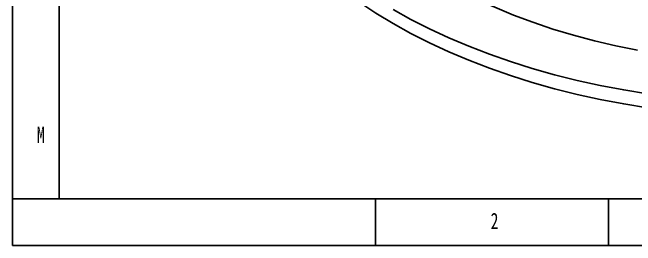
# Model space of a CAD drawing. Header units: millimetres. Extents: x 0 to 841, y 0 to 594.
# Drawn here: x 0 to 133.8, y 0 to 50 of the extents above; entities that cross this region are included whole.
import ezdxf

# ---------------------------------------------------------------- set-up
doc = ezdxf.new("R2010")
doc.units = ezdxf.units.MM
doc.layers.add('10', color=7, linetype='Continuous')
doc.layers.add('5', color=7, linetype='Continuous')
doc.styles.add('SLDTEXTSTYLE0', font='TXT', dxfattribs={"width": 0.7})

msp = doc.modelspace()

# ---------------------------------------------------------------- linework, layer by layer
at = {"color": 7, "linetype": 'Continuous', "lineweight": 25}
msp.add_line((10, 10), (10, 584), dxfattribs=at)
at = {"color": 7, "linetype": 'Continuous', "lineweight": 25, "flags": 128}
for points in [[(134.26573, 41.88122), (129.58412, 42.82691), (124.98509, 43.89918), (120.47891, 45.09563), (116.07563, 46.4136), (111.78508, 47.85014), (107.61683, 49.40204), (103.58019, 51.06585), (99.68415, 52.83785), (95.93741, 54.71408), (92.34834, 56.69037)], [(136.39191, 29.50247), (131.28434, 30.33932), (126.2459, 31.30578), (121.28644, 32.39996), (116.41567, 33.6197), (111.64313, 34.96263), (106.97816, 36.42611), (102.42989, 38.00728), (98.00723, 39.70305), (93.71883, 41.51009), (89.57309, 43.42487), (85.57812, 45.44363), (81.74174, 47.56244), (78.07147, 49.77713), (74.57448, 52.08337)], [(136.39191, 32.50734), (131.28434, 33.34419), (126.2459, 34.31065), (121.28644, 35.40483), (116.41567, 36.62457), (111.64313, 37.9675), (106.97816, 39.43098), (102.42989, 41.01215), (98.00723, 42.70792), (93.71883, 44.51496), (89.57309, 46.42974), (85.57812, 48.4485), (81.74174, 50.56731)]]:
    msp.add_lwpolyline(points, dxfattribs=at)
at = {"layer": '5', "color": 7}
for p, q in [((0, 594), (0, 0)), ((0, 0), (841, 0))]:
    msp.add_line(p, q, dxfattribs=at)
at = {"layer": '5', "color": 7, "lineweight": 25}
msp.add_line((0, 10), (831, 10), dxfattribs=at)
at = {"layer": '5'}
for p, q in [((78, 0), (78, 10)), ((128, 0), (128, 10))]:
    msp.add_line(p, q, dxfattribs=at)

# ---------------------------------------------------------------- texts
at = {"layer": '10', "char_height": 3.5, "attachment_point": 2, "style": 'SLDTEXTSTYLE0'}
for s, insert in [('M', (6.0974, 25.51174)), ('2', (103.54444, 7.01174))]:
    msp.add_mtext(s, dxfattribs=dict(at, insert=insert))

doc.saveas('drawing.dxf')
